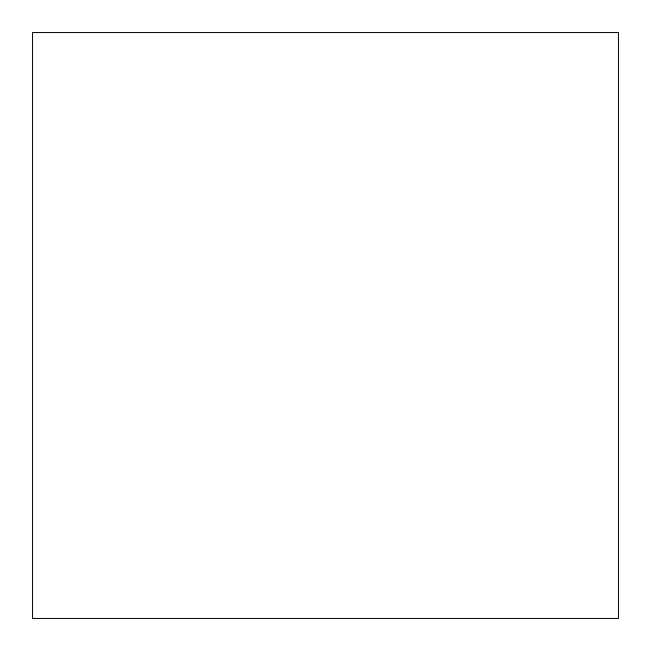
<?xml version="1.0" encoding="UTF-8"?>
<svg xmlns="http://www.w3.org/2000/svg" width="651" height="651" viewBox="0 0 651 651"><rect width="100%" height="100%" fill="white"/><g stroke="black" fill="none" stroke-linecap="round" stroke-linejoin="round"><path stroke-width="0.98" d="M618.45 32.55L32.55 32.55L32.55 618.45L618.45 618.45L618.45 32.55"/></g></svg>
